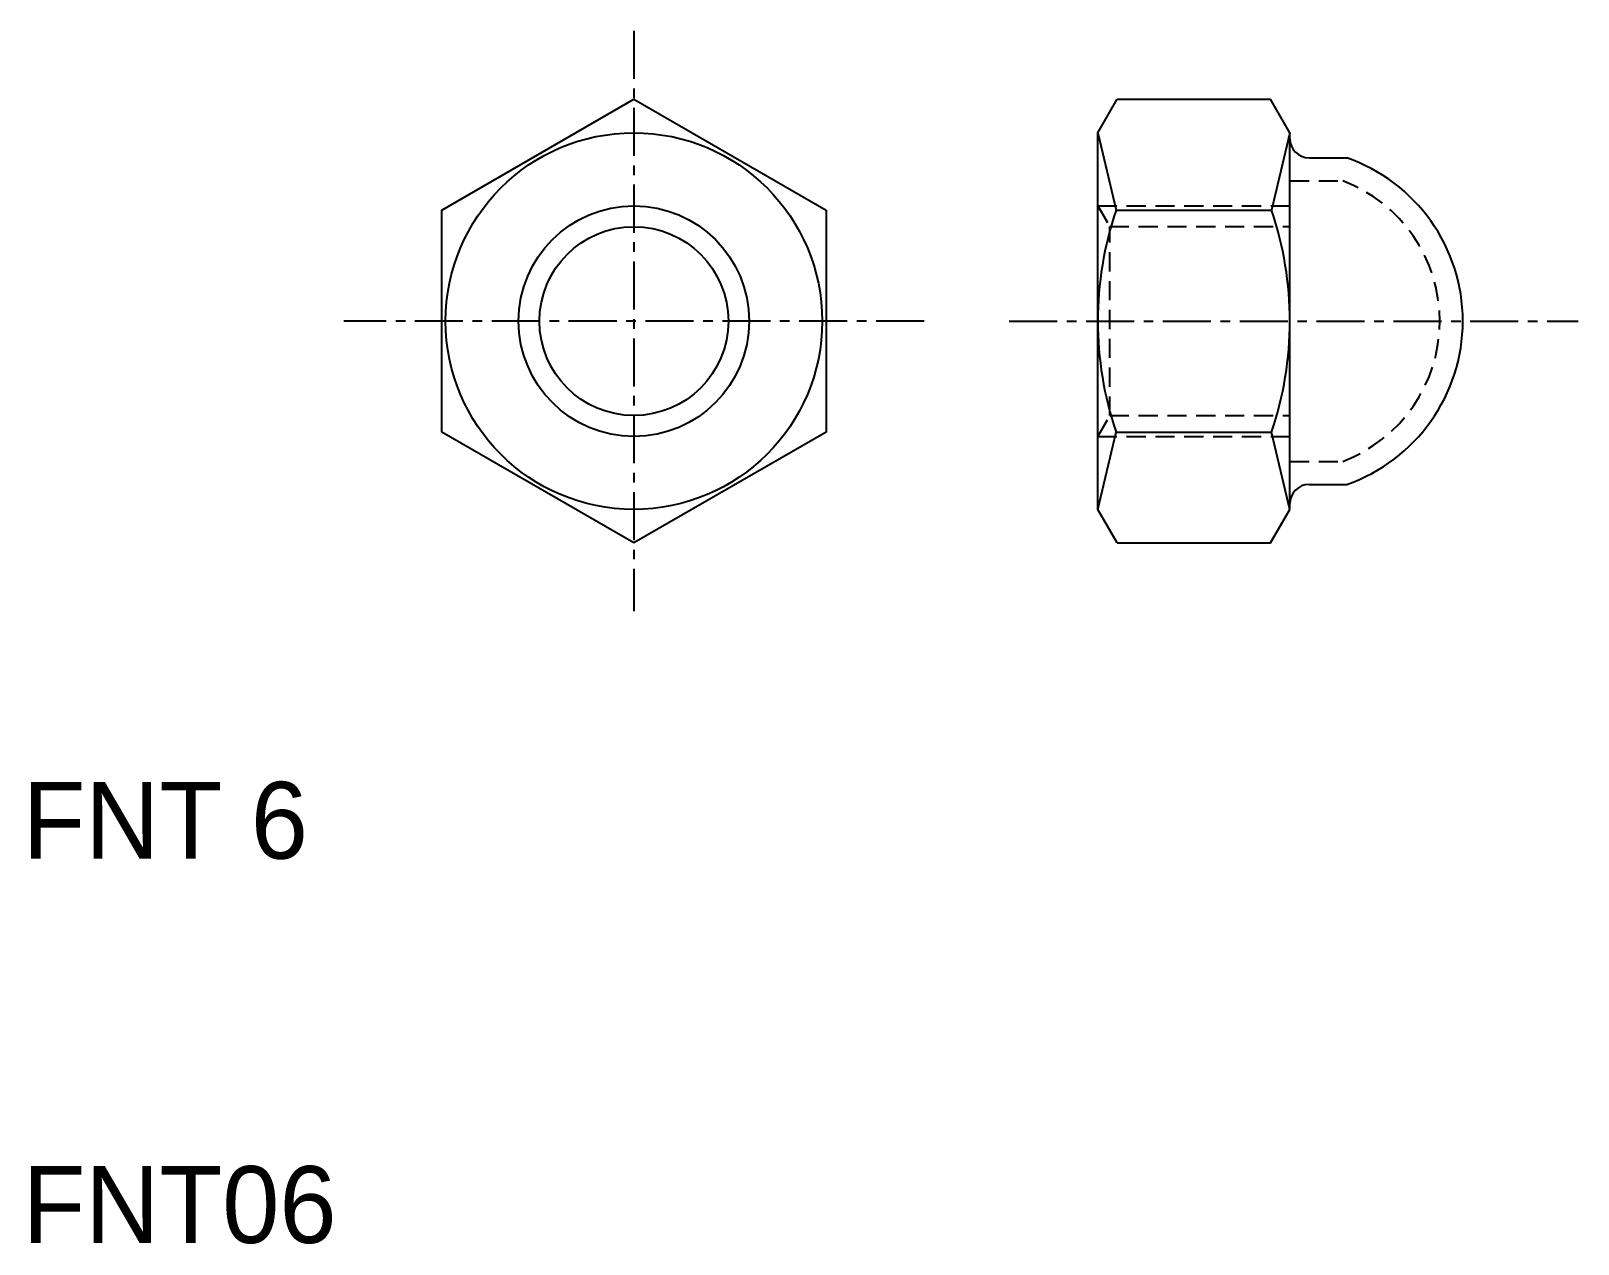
# Model space of a CAD drawing. Extents: x 10.2 to 50.5, y 10 to 41.5.
import ezdxf

# ---------------------------------------------------------------- set-up
doc = ezdxf.new("R2010")
doc.units = 0
doc.linetypes.add('CENTER', pattern=[2, 1.25, -0.25, 0.25, -0.25])
doc.linetypes.add('DASHED', pattern=[0.75, 0.5, -0.25])
doc.layers.get('0').update_dxf_attribs({"linetype": 'CONTINUOUS'})
doc.layers.add('CENTER', color=1, linetype='CENTER')

# ---------------------------------------------------------------- blocks, each defined once
blk = doc.blocks.new('HEX_M6A')
at = {"color": 0, "linetype": 'BYBLOCK'}
for p, q in [((-5, 2.887), (0, 5.773)), ((0, 5.773), (5, 2.887)), ((-5, -2.887), (-5, 2.887)), ((5, 2.887), (5, -2.887)), ((0, -5.773), (-5, -2.887)), ((5, -2.887), (0, -5.774))]:
    blk.add_line(p, q, dxfattribs=at)
blk.add_circle((0, 0), 4.9, dxfattribs=at)

msp = doc.modelspace()

# ---------------------------------------------------------------- linework, layer by layer
at = {"color": 7, "linetype": 'CONTINUOUS'}
for p, q in [((37.985, 38.89), (38.489, 39.764)), ((38.489, 39.764), (42.48, 39.764)), ((42.985, 38.89), (42.48, 39.764)), ((37.985, 38.89), (38.46, 36.877)), ((37.985, 29.09), (37.985, 38.89)), ((42.985, 38.89), (42.509, 36.877)), ((42.985, 29.09), (42.985, 38.89)), ((43.485, 38.24), (44.464, 38.24)), ((38.46, 36.877), (42.48, 36.877)), ((37.985, 29.09), (38.46, 31.103)), ((38.46, 31.103), (42.48, 31.103)), ((42.985, 29.09), (42.509, 31.103)), ((43.485, 29.74), (44.464, 29.74)), ((38.489, 28.217), (37.985, 29.09)), ((42.48, 28.217), (42.985, 29.09)), ((38.489, 28.217), (42.48, 28.217))]:
    msp.add_line(p, q, dxfattribs=at)
at = {"color": 3, "linetype": 'DASHED'}
for p, q in [((42.985, 37.64), (44.358, 37.64)), ((37.985, 36.99), (38.297, 36.449)), ((37.985, 36.99), (42.985, 36.99)), ((38.297, 31.532), (38.297, 36.449)), ((38.297, 36.449), (42.985, 36.449)), ((37.985, 30.99), (38.297, 31.532)), ((38.297, 31.532), (42.985, 31.532)), ((37.985, 30.99), (42.985, 30.99)), ((42.985, 30.34), (44.358, 30.34))]:
    msp.add_line(p, q, dxfattribs=at)
at = {"color": 3, "linetype": 'CONTINUOUS'}
msp.add_circle((25.912, 33.99), 3, dxfattribs=at)
at = {"color": 7, "linetype": 'CONTINUOUS'}
msp.add_circle((25.912, 33.99), 2.458, dxfattribs=at)
for centre, radius, start, end in [((43.485, 38.74), 0.5, 180, 270), ((42.985, 33.99), 4.5, 289.1883, 70.8121), ((46.985, 33.99), 9, 161.2918, 198.7084), ((33.985, 33.99), 9, 341.2916, 18.7082), ((43.485, 29.24), 0.5, 90, 180)]:
    msp.add_arc(centre, radius, start, end, dxfattribs=at)
at = {"color": 3, "linetype": 'DASHED'}
msp.add_arc((42.985, 33.99), 3.9, 290.6266, 69.3738, dxfattribs=at)
at = {"layer": 'CENTER', "color": 1, "linetype": 'CENTER'}
for p, q in [((25.912, 41.542), (25.912, 26.439)), ((33.464, 33.99), (18.361, 33.99)), ((35.68, 33.99), (50.485, 33.99))]:
    msp.add_line(p, q, dxfattribs=at)

# ---------------------------------------------------------------- block references
at = {"color": 7, "linetype": 'CONTINUOUS'}
msp.add_blockref('HEX_M6A', (25.912, 33.99), dxfattribs=at)

# ---------------------------------------------------------------- texts
for s, p in [('FNT 6', (10, 20)), ('FNT06', (10, 10))]:
    msp.add_text(s, height=2, dxfattribs=at).set_placement(p)

doc.saveas('drawing.dxf')
